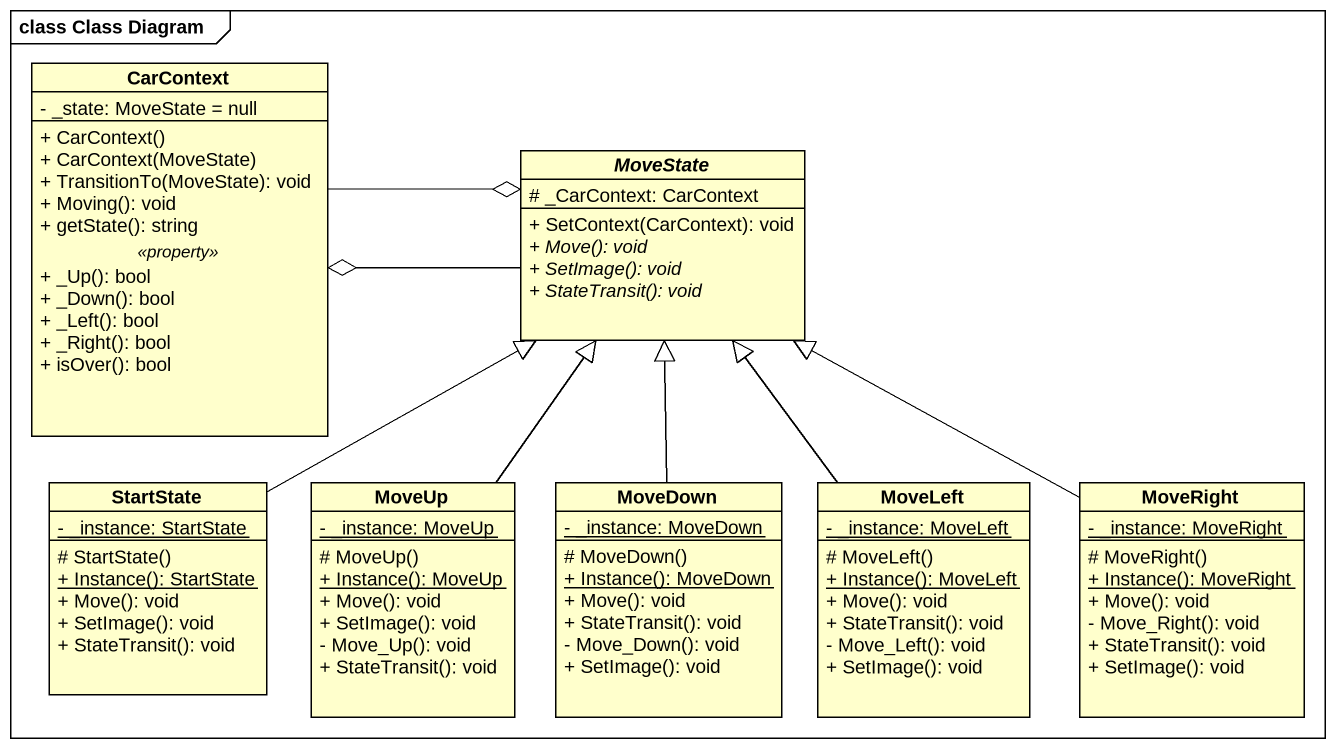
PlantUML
@startuml
mainframe class Class Diagram
hide circle
hide empty members
skinparam classAttributeIconSize 0
class CarContext {
  - _state: MoveState = null
  --
  + CarContext()
  + CarContext(MoveState)
  + TransitionTo(MoveState): void
  + Moving(): void
  + getState(): string
  .. <<property>> ..
  + _Up(): bool
  + _Down(): bool
  + _Left(): bool
  + _Right(): bool
  + isOver(): bool
}
abstract class MoveState {
  # _CarContext: CarContext
  + SetContext(CarContext): void
  {abstract} + Move(): void
  {abstract} + SetImage(): void
  {abstract} + StateTransit(): void
}
class StartState {
  {static} - _instance: StartState
  # StartState()
  {static} + Instance(): StartState
  + Move(): void
  + SetImage(): void
  + StateTransit(): void
}
class MoveUp {
  {static} - _instance: MoveUp
  # MoveUp()
  {static} + Instance(): MoveUp
  + Move(): void
  + SetImage(): void
  - Move_Up(): void
  + StateTransit(): void
}
class MoveDown {
  {static} - _instance: MoveDown
  # MoveDown()
  {static} + Instance(): MoveDown
  + Move(): void
  + StateTransit(): void
  - Move_Down(): void
  + SetImage(): void
}
class MoveLeft {
  {static} - _instance: MoveLeft
  # MoveLeft()
  {static} + Instance(): MoveLeft
  + Move(): void
  + StateTransit(): void
  - Move_Left(): void
  + SetImage(): void
}
class MoveRight {
  {static} - _instance: MoveRight
  # MoveRight()
  {static} + Instance(): MoveRight
  + Move(): void
  - Move_Right(): void
  + StateTransit(): void
  + SetImage(): void
}
CarContext -right-o MoveState
MoveState -left-o CarContext
StartState -up-|> MoveState
MoveUp -up-|> MoveState
MoveDown -up-|> MoveState
MoveLeft -up-|> MoveState
MoveRight -up-|> MoveState
@enduml
